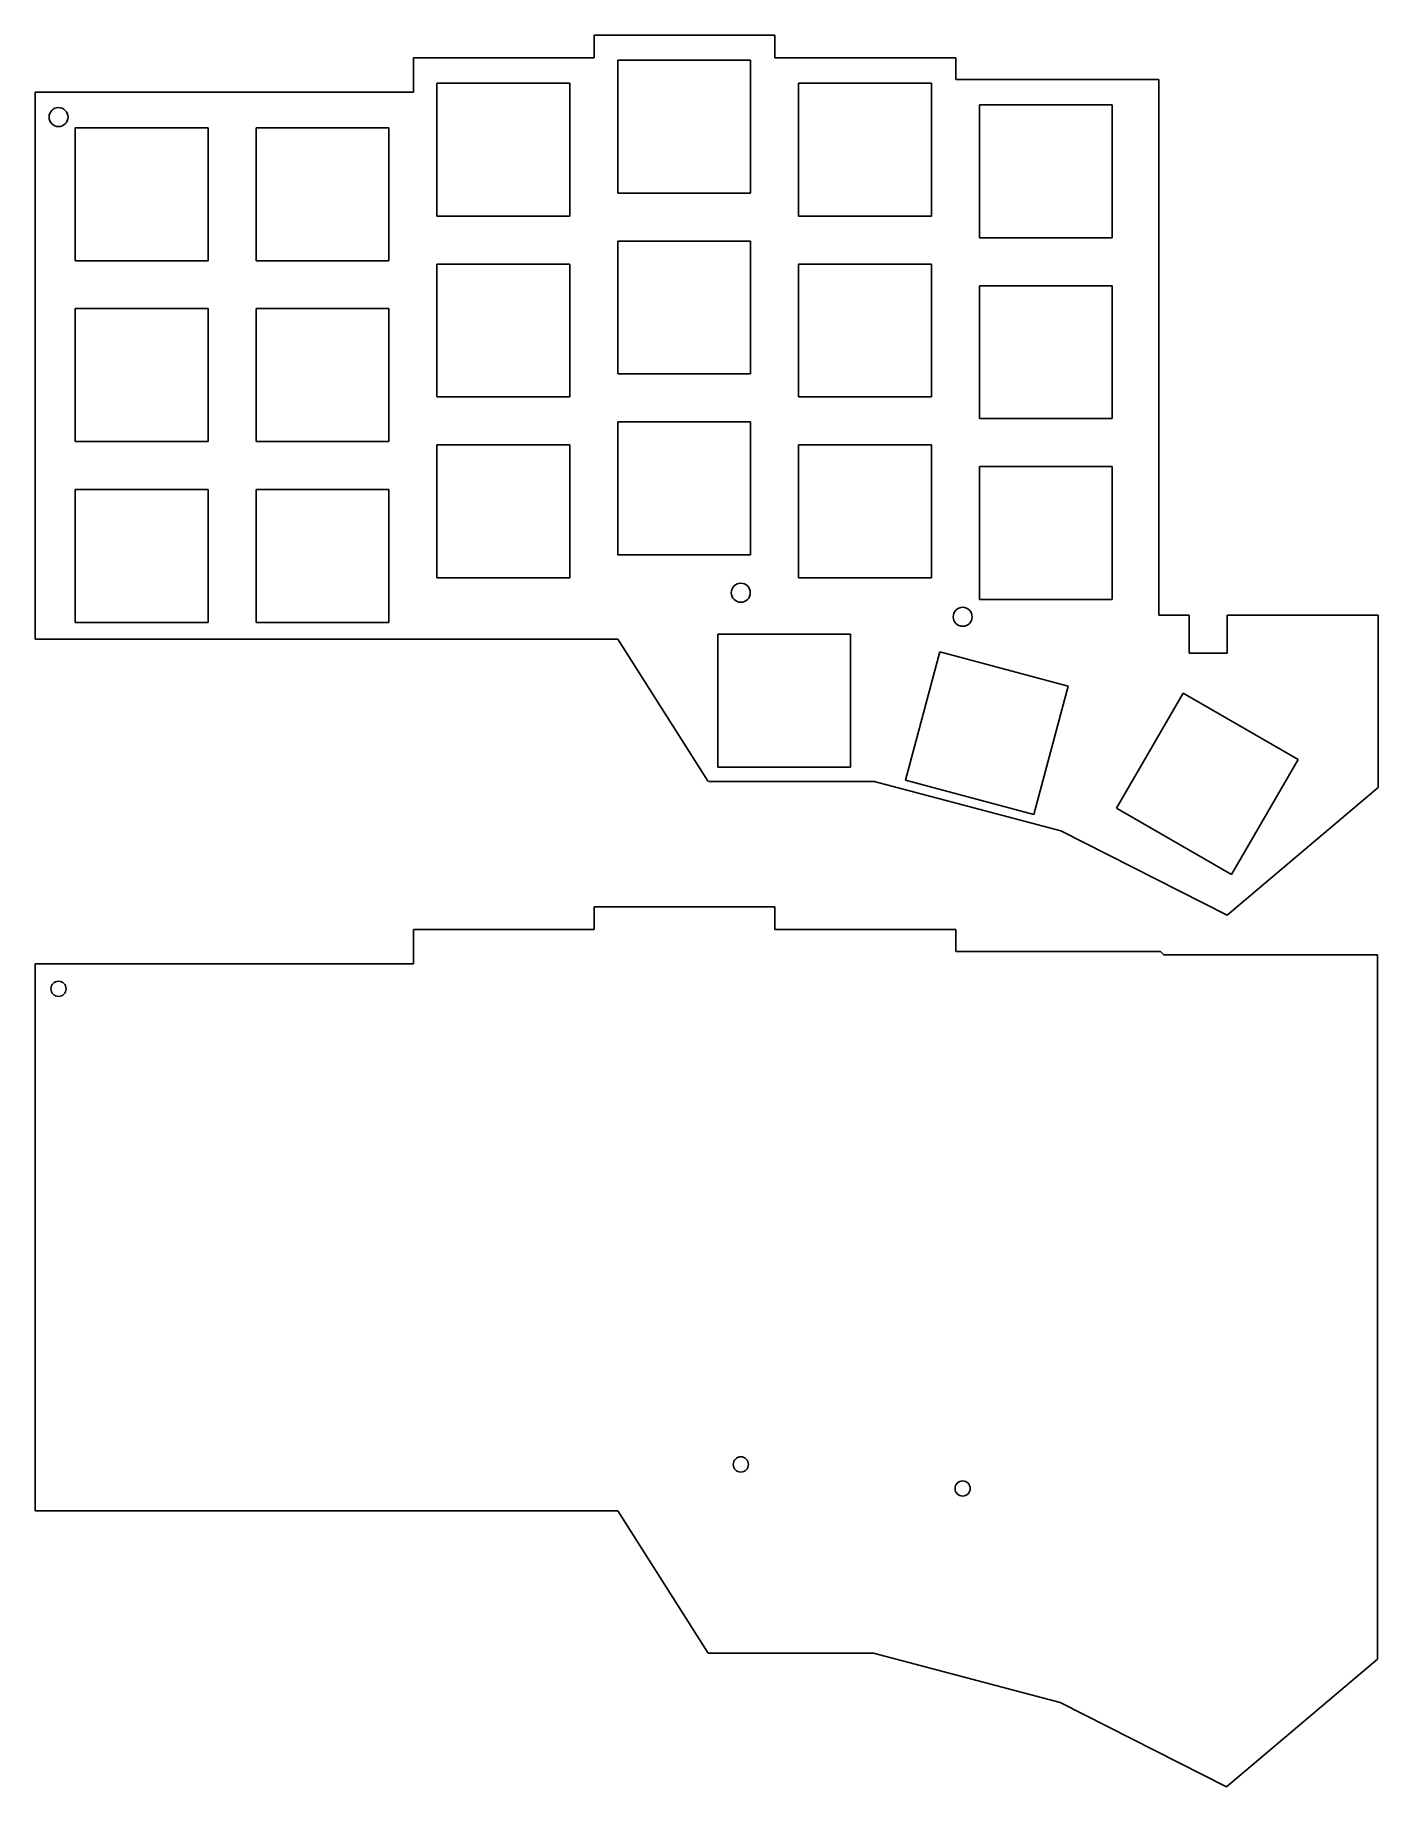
# Model space of a CAD drawing. Header units: millimetres. Extents: x -152 to -10, y 72 to 256.
import ezdxf

# ---------------------------------------------------------------- set-up
doc = ezdxf.new("R2010")
doc.units = ezdxf.units.MM
doc.layers.add('TopSilkLayer', color=7, linetype='Continuous')

msp = doc.modelspace()

# ---------------------------------------------------------------- linework, layer by layer
at = {"layer": 'TopSilkLayer'}
for p, q in [((-92.63, 253.66), (-92.63, 256.07)), ((-92.63, 256.07), (-73.59, 256.07)), ((-73.59, 256.07), (-73.59, 253.66)), ((-111.68, 253.66), (-92.63, 253.66)), ((-111.68, 250.05), (-111.68, 253.66)), ((-76.15, 253.42), (-90.15, 253.42)), ((-90.15, 253.42), (-90.15, 239.42)), ((-76.15, 239.42), (-76.15, 253.42)), ((-73.59, 253.66), (-54.54, 253.66)), ((-54.54, 253.66), (-54.54, 251.37)), ((-109.2, 251), (-109.2, 237)), ((-95.2, 251), (-109.2, 251)), ((-95.2, 237), (-95.2, 251)), ((-57.1, 251), (-71.1, 251)), ((-71.1, 251), (-71.1, 237)), ((-57.1, 237), (-57.1, 251)), ((-54.54, 251.37), (-33.14, 251.37)), ((-33.14, 251.37), (-33.14, 194.96)), ((-111.68, 250.05), (-151.54, 250.05)), ((-151.54, 192.44), (-151.54, 250.05)), ((-38.05, 248.72), (-52.05, 248.72)), ((-52.05, 248.72), (-52.05, 234.72)), ((-38.05, 234.72), (-38.05, 248.72)), ((-147.3, 246.3), (-147.3, 232.3)), ((-133.3, 246.3), (-147.3, 246.3)), ((-133.3, 232.3), (-133.3, 246.3)), ((-128.25, 246.3), (-128.25, 232.3)), ((-114.25, 246.3), (-128.25, 246.3)), ((-114.25, 232.3), (-114.25, 246.3)), ((-90.15, 239.42), (-76.15, 239.42)), ((-109.2, 237), (-95.2, 237)), ((-71.1, 237), (-57.1, 237)), ((-76.15, 234.37), (-90.15, 234.37)), ((-90.15, 234.37), (-90.15, 220.37)), ((-76.15, 220.37), (-76.15, 234.37)), ((-52.05, 234.72), (-38.05, 234.72)), ((-147.3, 232.3), (-133.3, 232.3)), ((-128.25, 232.3), (-114.25, 232.3)), ((-109.2, 231.95), (-109.2, 217.95)), ((-95.2, 231.95), (-109.2, 231.95)), ((-95.2, 217.95), (-95.2, 231.95)), ((-57.1, 231.95), (-71.1, 231.95)), ((-71.1, 231.95), (-71.1, 217.95)), ((-57.1, 217.95), (-57.1, 231.95)), ((-52.05, 229.67), (-52.05, 215.67)), ((-38.05, 229.67), (-52.05, 229.67)), ((-38.05, 215.67), (-38.05, 229.67)), ((-133.3, 227.25), (-147.3, 227.25)), ((-147.3, 227.25), (-147.3, 213.25)), ((-133.3, 213.25), (-133.3, 227.25)), ((-128.25, 227.25), (-128.25, 213.25)), ((-114.25, 227.25), (-128.25, 227.25)), ((-114.25, 213.25), (-114.25, 227.25)), ((-90.15, 220.37), (-76.15, 220.37)), ((-109.2, 217.95), (-95.2, 217.95)), ((-71.1, 217.95), (-57.1, 217.95)), ((-76.15, 215.32), (-90.15, 215.32)), ((-90.15, 215.32), (-90.15, 201.32)), ((-76.15, 201.32), (-76.15, 215.32)), ((-52.05, 215.67), (-38.05, 215.67)), ((-147.3, 213.25), (-133.3, 213.25)), ((-128.25, 213.25), (-114.25, 213.25)), ((-109.2, 198.9), (-109.2, 212.9)), ((-109.2, 212.9), (-95.2, 212.9)), ((-95.2, 212.9), (-95.2, 198.9)), ((-71.1, 212.9), (-57.1, 212.9)), ((-71.1, 198.9), (-71.1, 212.9)), ((-57.1, 212.9), (-57.1, 198.9)), ((-52.05, 196.62), (-52.05, 210.62)), ((-52.05, 210.62), (-38.05, 210.62)), ((-38.05, 210.62), (-38.05, 196.62)), ((-133.3, 208.2), (-147.3, 208.2)), ((-147.3, 208.2), (-147.3, 194.2)), ((-133.3, 208.2), (-133.3, 208.2)), ((-133.3, 194.2), (-133.3, 208.2)), ((-114.25, 208.2), (-128.25, 208.2)), ((-128.25, 208.2), (-128.25, 194.2)), ((-114.25, 194.2), (-114.25, 208.2)), ((-90.15, 201.32), (-76.15, 201.32)), ((-95.2, 198.9), (-109.2, 198.9)), ((-57.1, 198.9), (-71.1, 198.9)), ((-38.05, 196.62), (-52.05, 196.62)), ((-147.3, 194.2), (-133.3, 194.2)), ((-128.25, 194.2), (-114.25, 194.2)), ((-33.14, 194.96), (-29.94, 194.96)), ((-29.94, 194.96), (-29.94, 190.96)), ((-25.94, 194.96), (-10.05, 194.96)), ((-25.94, 190.96), (-25.94, 194.96)), ((-10.05, 194.96), (-10.05, 176.82)), ((-90.13, 192.44), (-151.54, 192.44)), ((-80.61, 177.46), (-90.13, 192.44)), ((-65.61, 192.96), (-79.61, 192.96)), ((-79.61, 192.96), (-79.61, 178.96)), ((-65.61, 192.96), (-65.61, 192.96)), ((-65.61, 178.96), (-65.61, 192.96)), ((-59.84, 177.59), (-56.22, 191.11)), ((-56.22, 191.11), (-42.7, 187.48)), ((-29.94, 190.96), (-25.94, 190.96)), ((-42.7, 187.48), (-46.32, 173.96)), ((-37.59, 174.64), (-30.59, 186.76)), ((-30.59, 186.76), (-18.47, 179.76)), ((-25.47, 167.64), (-18.47, 179.76)), ((-63.14, 177.46), (-80.54, 177.46)), ((-79.61, 178.96), (-65.61, 178.96)), ((-43.46, 172.25), (-63.14, 177.46)), ((-46.32, 173.96), (-59.84, 177.59)), ((-10.05, 176.82), (-25.93, 163.36)), ((-25.47, 167.64), (-37.59, 174.64)), ((-25.93, 163.36), (-43.46, 172.25)), ((-92.63, 161.84), (-92.63, 164.25)), ((-92.63, 164.25), (-73.59, 164.25)), ((-73.59, 164.25), (-73.59, 161.84)), ((-111.68, 161.84), (-92.63, 161.84)), ((-111.68, 158.23), (-111.68, 161.84)), ((-73.59, 161.84), (-54.54, 161.84)), ((-54.54, 161.84), (-54.54, 159.55)), ((-54.54, 159.55), (-32.98, 159.55)), ((-32.98, 159.55), (-32.6, 159.17)), ((-32.6, 159.17), (-10.12, 159.17)), ((-10.12, 159.17), (-10.12, 85)), ((-151.54, 100.62), (-151.54, 158.23)), ((-111.68, 158.23), (-151.54, 158.23)), ((-90.13, 100.62), (-151.54, 100.62)), ((-80.61, 85.64), (-90.13, 100.62)), ((-63.21, 85.64), (-80.61, 85.64)), ((-43.52, 80.43), (-63.21, 85.64)), ((-10.12, 85), (-26, 71.54)), ((-26, 71.54), (-43.52, 80.43))]:
    msp.add_line(p, q, dxfattribs=at)
for centre, radius in [((-149.06, 247.43), 1), ((-77.18, 197.33), 1), ((-53.81, 194.79), 1), ((-149.06, 155.61), 0.8), ((-77.18, 105.51), 0.8), ((-53.81, 102.97), 0.8)]:
    msp.add_circle(centre, radius, dxfattribs=at)

doc.saveas('drawing.dxf')
